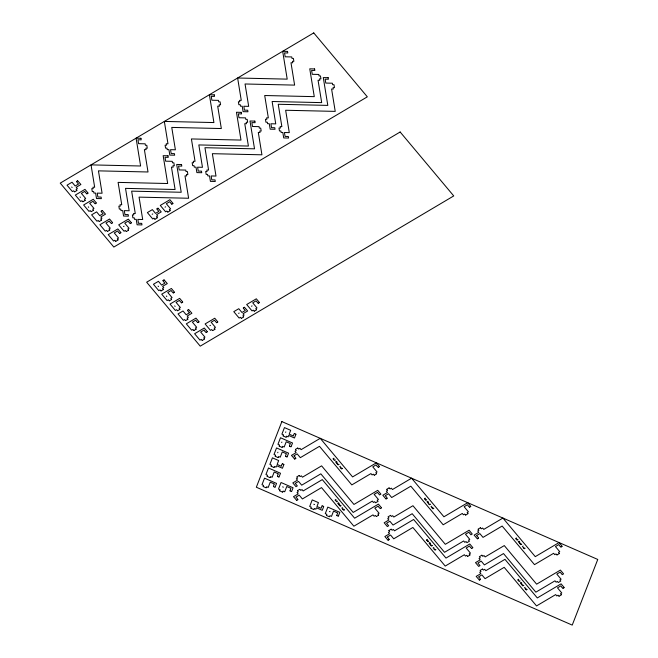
<?xml version="1.0" encoding="UTF-8"?>
<svg xmlns="http://www.w3.org/2000/svg" width="658" height="658" viewBox="0 0 658 658"><rect width="100%" height="100%" fill="white"/><g stroke="black" fill="none" stroke-linecap="round" stroke-linejoin="round"><path stroke-width="0.99" d="M334.025 460.032C334.692 461.307 335.128 459.087 335.325 460.041M341.189 468.562C341.93 469.911 342.168 467.575 342.489 468.586M339.832 505.78L340.367 506.249L340.449 505.492L341.124 505.805M429.131 504.341C429.97 505.763 430.011 503.271 430.422 504.39M427.429 541.147L427.947 541.633L428.045 540.884L428.72 541.197M432.545 508.445L433.079 508.897L433.161 508.149L433.836 508.453M431.179 545.663L431.714 546.115L431.796 545.367L432.479 545.671M434.601 549.652C435.563 551.256 435.357 548.451 435.892 549.743M516.711 539.675C517.558 541.254 517.624 538.565 518.002 539.766M520.453 544.232L520.996 544.684L521.095 543.944L521.753 544.248M518.751 581.047C519.425 582.322 519.812 580.109 520.05 581.055M525.915 589.576L526.458 590.045L526.54 589.288L527.214 589.601M337.784 464.425L338.278 464.959L338.401 464.211L339.076 464.515M336.082 501.231C336.97 502.827 336.937 500.088 337.373 501.33M523.875 548.221L524.36 548.756L524.484 548.007L525.166 548.311M522.51 585.439C523.431 587.043 523.332 584.263 523.801 585.53M343.246 509.777C344.002 511.34 344.257 508.724 344.537 509.876M425.381 499.817L425.874 500.351L425.997 499.603L426.672 499.907M263.167 486.344L263.537 485.398L261.983 484.724L264.524 478.177L276.549 483.416L275.11 487.126M267.123 476.178L267.485 475.232L265.931 474.558L268.48 468.002L280.505 473.25L279.058 476.96M271.071 466.012L271.441 465.066L269.887 464.392L272.428 457.836L278.655 460.551L277.141 464.433L281.287 466.242L281.525 465.634A1.81 1.472 28.2 0 1 281.994 464.433L282.224 463.824M275.192 456.101L275.562 455.147L274.008 454.472L276.549 447.925L288.574 453.173L287.135 456.874M279.148 445.935L279.51 444.981L277.956 444.306L280.505 437.759L292.53 443.007L291.083 446.708M283.096 435.76L283.466 434.815L281.912 434.14L284.453 427.593L290.671 430.307L289.166 434.181L293.312 435.991L293.6 435.267A1.81 1.472 28.2 0 1 293.97 434.305L294.249 433.581M277.717 452.729L277.915 452.219M281.673 442.563L281.871 442.053M285.621 432.396L285.819 431.887M266.276 487.701L266.646 486.755L268.201 487.438L270.241 482.182L274.386 483.992L274.156 484.592A1.81 1.472 28.2 0 0 273.687 485.793L273.448 486.402M270.232 477.535L270.594 476.589L272.149 477.272L274.197 472.016L278.342 473.826L278.104 474.426A1.81 1.472 28.2 0 0 277.635 475.627L277.405 476.236M274.18 467.369L274.55 466.423L276.105 467.106L276.64 465.724L282.446 468.257L283.886 464.548M278.301 457.458L278.671 456.504L280.226 457.187L282.266 451.931L286.411 453.74L286.131 454.464A1.81 1.472 28.2 0 0 285.761 455.426L285.473 456.15M282.257 447.292L282.619 446.338L284.174 447.021L286.222 441.765L290.367 443.574L290.079 444.298A1.81 1.472 28.2 0 0 289.709 445.26L289.43 445.984M286.205 437.118L286.575 436.172L288.13 436.854L288.665 435.473L294.471 438.006L295.911 434.305M279.683 490.687L280.053 489.733L278.499 489.059L281.048 482.511L293.065 487.759L291.626 491.46M282.792 492.044L283.162 491.09L284.717 491.773L286.765 486.517L290.91 488.326L289.972 490.736M310.872 508.075L311.242 507.129L309.688 506.454L312.229 499.899L318.447 502.613L316.942 506.495L321.088 508.305L322.025 505.887M313.981 509.432L314.351 508.486L315.906 509.169L316.44 507.787L322.247 510.32L323.687 506.611M326.458 515.28L326.829 514.334L325.274 513.659L327.816 507.112L339.841 512.352L338.401 516.061M329.568 516.637L329.938 515.691L331.492 516.374L333.532 511.118L337.677 512.927L336.74 515.337M334.099 458.98L333.458 459.235M337.135 462.673L336.509 462.895M336.156 500.269L335.49 500.524M339.224 503.929L338.582 504.184M425.413 498.879L424.772 499.101M428.506 502.523L427.848 502.761M427.461 540.169L426.828 540.391M430.562 543.804L429.896 544.051M516.736 538.737L516.135 538.96M519.836 542.381L519.203 542.628M518.817 580.002L518.183 580.249M521.86 583.687L521.268 583.917M76.567 181.411L77.562 180.818M74.699 191.815L76.863 190.532M86.971 193.83L87.966 193.238M82.998 201.71L85.162 200.427M95.27 203.733L96.265 203.141M91.297 211.613L93.461 210.33M101.151 211.078L102.154 210.486M99.292 221.475L101.455 220.191M111.564 223.49L112.559 222.898M107.591 231.377L109.754 230.094M123.498 226.566L124.082 226.22M130.35 223.597L131.345 223.004M156.917 208.8L157.912 208.216M119.863 233.393L120.858 232.8M152.171 214.286L152.755 213.94M165.068 207.147L165.651 206.801M171.919 204.177L172.914 203.585M126.369 231.484L128.532 230.201M115.89 241.272L118.053 239.997M155.049 219.204L157.213 217.921M167.946 212.057L170.109 210.782M162.97 280.505L163.965 279.913M161.103 290.902L163.266 289.627M173.375 292.925L174.378 292.333M169.402 300.805L171.565 299.522M181.674 302.828L182.677 302.236M177.701 310.708L179.864 309.424M187.563 310.165L188.558 309.581M185.696 320.569L187.859 319.286M197.968 322.584L198.971 321.992M193.995 330.464L196.158 329.189M209.902 325.661L210.486 325.315M216.753 322.691L217.749 322.099M243.32 307.895L244.315 307.302M206.267 332.487L207.27 331.895M238.583 313.381L239.167 313.035M251.479 306.241L252.063 305.896M258.323 303.272L259.326 302.68M212.781 330.571L214.944 329.296M202.294 340.367L204.457 339.084M241.453 318.291L243.616 317.016M254.35 311.152L256.513 309.869M295.491 449.348L297.655 448.065M294.792 459.062L295.787 458.47M335.539 461.916L336.353 461.431M297.548 490.638L299.711 489.355M339.635 466.802L340.449 466.316M296.84 500.343L297.844 499.751M378.375 467.295L379.378 466.703M374.402 475.175L376.565 473.892M337.595 503.197L338.409 502.72M341.683 508.083L342.497 507.606M386.846 489.215L389.01 487.94M386.147 498.929L387.143 498.336M380.423 508.585L381.426 507.992M376.45 516.464L378.613 515.181M426.894 501.783L427.708 501.297M388.894 530.504L391.058 529.221M430.99 506.668L431.796 506.183M388.195 540.21L389.191 539.626M469.73 507.162L470.725 506.57M465.749 515.041L467.912 513.766M428.942 543.072L429.756 542.587M433.038 547.95L433.852 547.472M478.169 529.073L480.332 527.798M477.469 538.787L478.465 538.195M471.778 548.451L472.773 547.859M467.805 556.331L469.96 555.048M518.216 541.641L519.03 541.156M480.217 570.363L482.38 569.08M522.312 546.527L523.126 546.041M479.517 580.068L480.521 579.476M561.052 547.02L562.047 546.428M557.079 554.9L559.242 553.617M520.272 582.93L521.078 582.445M524.36 587.808L525.174 587.331M563.1 588.31L564.103 587.717M559.127 596.189L561.29 594.906M336.954 461.924L336.156 462.311L336.345 462.845M335.934 499.545L335.136 499.932L335.325 500.467M339.01 503.214L338.187 503.617L338.393 504.135M516.563 537.989L515.749 538.392L515.946 538.91M519.631 541.649L518.833 542.036L519.014 542.57M518.611 579.27L517.813 579.657L517.994 580.2M425.233 498.131L424.435 498.517L424.624 499.052M521.679 582.939L520.881 583.325L521.07 583.86M428.309 501.791L427.486 502.202L427.692 502.712M427.289 539.412L426.466 539.823L426.672 540.341M430.357 543.08L429.567 543.442L429.74 544.001M341.313 467.78L340.959 467.69A0.946 0.765 28.2 0 0 340.704 467.632M432.701 507.655L432.372 507.573A0.946 0.765 28.2 0 0 432.051 507.499M339.989 504.999L339.627 504.916A0.946 0.765 28.2 0 0 339.339 504.842M343.369 509.07L343.007 508.971A0.946 0.765 28.2 0 0 342.752 508.914M520.618 543.442L520.256 543.352A0.946 0.765 28.2 0 0 519.968 543.286M526.079 588.795L525.717 588.713A0.946 0.765 28.2 0 0 525.429 588.639M333.886 458.264L333.096 458.626L333.269 459.185M77.693 180.794L80.893 184.495L76.238 187.259L77.364 188.599L76.114 189.339L76.887 190.261M171.771 204.202L169.641 201.759L166.318 203.733L170.603 208.849L169.361 209.589L170.134 210.511M74.519 191.823L73.622 190.82L72.372 191.56L67.026 185.186L72.018 182.225L75.177 186L78.508 184.026L77.915 183.319A1.81 1.472 28.2 0 1 77.134 182.389L76.542 181.682M86.84 193.855L86.075 193.057A1.81 1.472 28.2 0 1 85.285 192.12L84.693 191.412L81.37 193.386L85.655 198.502L84.413 199.242L85.186 200.164M158.043 208.191L161.243 211.892L156.588 214.648L157.706 215.989L156.464 216.729L157.237 217.65M167.765 212.073L166.861 211.07L165.619 211.81L160.272 205.428L169.92 199.711L172.947 203.322M82.85 201.735L81.913 200.723L80.671 201.463L75.325 195.081L84.972 189.364L87.999 192.975M95.089 203.75L94.374 202.952A1.81 1.472 28.2 0 1 93.584 202.022L92.992 201.315L89.669 203.281L93.954 208.405L92.712 209.145L93.485 210.067M102.286 210.461L105.486 214.163L100.83 216.918L101.949 218.267L100.707 218.999L101.48 219.928M154.893 219.221L153.964 218.209L152.722 218.95L147.376 212.575L152.368 209.614L155.527 213.389L158.858 211.415L156.884 209.071M91.141 211.637L90.212 210.618L88.97 211.358L83.624 204.983L93.272 199.267L96.298 202.878M130.21 223.621L128.071 221.178L124.749 223.152L129.034 228.268L127.784 229.009L128.557 229.93M99.103 221.491L98.207 220.479L96.965 221.22L91.618 214.845L96.611 211.884L99.769 215.659L103.1 213.694L102.607 213.102A1.81 1.472 28.2 0 1 101.62 211.934L101.126 211.341M111.416 223.514L110.766 222.832A1.81 1.472 28.2 0 1 109.779 221.664L109.286 221.072L105.963 223.046L110.248 228.161L109.006 228.902L109.779 229.823M126.221 231.501L125.291 230.489L124.041 231.229L118.703 224.855L128.351 219.13L131.37 222.741M107.402 231.386L106.506 230.382L105.264 231.123L99.917 224.748L109.565 219.024L112.584 222.634M119.731 233.417L119.057 232.735A1.81 1.472 28.2 0 1 118.078 231.567L117.585 230.974L114.262 232.948L118.547 238.064L117.305 238.805L118.078 239.726M115.734 241.297L114.805 240.285L113.563 241.025L108.216 234.643L117.864 228.926L120.883 232.537M164.105 279.889L167.297 283.59L162.641 286.353L163.768 287.694L162.518 288.434L163.291 289.356M258.142 303.289L256.052 300.854L252.721 302.828L257.015 307.944L255.765 308.684L256.538 309.605M160.955 290.926L160.026 289.915L158.775 290.655L153.429 284.272L158.422 281.32L161.588 285.095L164.911 283.121L164.319 282.414A1.81 1.472 28.2 0 1 163.538 281.484L162.945 280.777M173.227 292.95L172.478 292.144A1.81 1.472 28.2 0 1 171.697 291.214L171.105 290.507L167.774 292.481L172.067 297.597L170.817 298.337L171.59 299.258M244.455 307.278L247.647 310.979L242.991 313.743L244.118 315.083L242.868 315.824L243.641 316.745M254.218 311.176L253.272 310.165L252.022 310.905L246.676 304.522L256.324 298.806L259.351 302.417M169.221 300.821L168.325 299.809L167.074 300.55L161.728 294.175L171.376 288.459L174.403 292.07M181.526 302.844L180.777 302.047A1.81 1.472 28.2 0 1 179.996 301.117L179.404 300.41L176.073 302.376L180.366 307.5L179.116 308.232L179.889 309.161M188.69 309.556L191.889 313.257L187.234 316.013L188.361 317.353L187.111 318.094L187.884 319.015M241.272 318.308L240.376 317.304L239.125 318.044L233.779 311.662L238.772 308.709L241.938 312.484L245.261 310.51L243.296 308.166M177.553 310.732L176.624 309.712L175.373 310.453L170.027 304.078L179.675 298.362L182.702 301.964M216.605 322.716L214.475 320.273L211.152 322.247L215.437 327.363L214.195 328.103L214.969 329.025M185.548 320.586L184.618 319.574L183.368 320.314L178.022 313.94L183.014 310.979L186.181 314.754L189.504 312.78L189.011 312.196A1.81 1.472 28.2 0 1 188.032 311.028L187.538 310.436M197.787 322.601L197.17 321.926A1.81 1.472 28.2 0 1 196.191 320.759L195.697 320.166L192.366 322.14L196.66 327.256L195.41 327.997L196.183 328.918M212.624 330.596L211.695 329.584L210.453 330.324L205.107 323.942L214.755 318.225L217.782 321.836M193.863 330.489L192.917 329.477L191.667 330.217L186.321 323.835L195.969 318.118L198.996 321.729M206.119 332.512L205.469 331.829A1.81 1.472 28.2 0 1 204.49 330.661L203.988 330.069L200.665 332.043L204.959 337.159L203.709 337.899L204.482 338.821M202.113 340.383L201.216 339.38L199.966 340.112L194.62 333.738L204.268 328.021L207.295 331.632M297.794 448.04L298.74 449.06L299.982 448.32L301.109 449.661L320.24 438.327L352.589 476.927L376.376 462.829L379.403 466.44M378.227 467.32L377.577 466.637A1.81 1.472 28.2 0 1 376.598 465.469L376.096 464.877L372.773 466.851L377.067 471.967L375.817 472.707L376.59 473.628M294.644 459.078L291.461 455.385L296.116 452.622L294.998 451.281L296.24 450.541L295.467 449.62M374.221 475.191L373.325 474.179L372.074 474.92L370.947 473.579L351.816 484.913L319.467 446.321L300.336 457.655L297.177 453.88L293.846 455.854L294.34 456.438A1.81 1.472 28.2 0 1 295.327 457.614L295.82 458.198M389.141 487.915L390.087 488.927L391.337 488.187L392.456 489.536L411.587 478.193L443.936 516.793L467.723 502.696L470.75 506.306M469.541 507.178L468.924 506.504A1.81 1.472 28.2 0 1 467.945 505.336L467.451 504.744L464.12 506.718L468.414 511.834L467.164 512.574L467.937 513.495M385.958 498.937L382.816 495.252L387.472 492.488L386.345 491.148L387.595 490.407L386.822 489.486M465.601 515.066L464.671 514.054L463.421 514.795L462.294 513.446L443.171 524.788L410.822 486.188L391.691 497.522L388.524 493.747L385.201 495.721L385.695 496.313A1.81 1.472 28.2 0 1 386.674 497.481L387.167 498.073M299.842 489.33L300.788 490.35L302.038 489.61L303.157 490.95L322.288 479.616L354.637 518.208L378.424 504.118L381.451 507.721M380.275 508.601L379.625 507.918A1.81 1.472 28.2 0 1 378.646 506.75L378.153 506.158L374.821 508.132L379.115 513.248L377.865 513.988L378.638 514.918M480.463 527.774L481.409 528.785L482.659 528.045L483.786 529.394L502.918 518.052L535.267 556.652L559.053 542.554L562.072 546.165M296.692 500.368L293.509 496.667L298.173 493.911L297.046 492.562L298.296 491.822L297.523 490.901M376.302 516.481L375.373 515.469L374.122 516.209L372.996 514.869L353.872 526.203L321.515 487.603L302.392 498.945L299.226 495.17L295.894 497.135L296.396 497.728A1.81 1.472 28.2 0 1 297.375 498.896L297.868 499.488M560.904 547.045L560.254 546.362A1.81 1.472 28.2 0 1 559.267 545.194L558.774 544.602L555.451 546.576L559.736 551.692L558.494 552.432L559.267 553.353M477.321 538.803L474.138 535.11L478.794 532.347L477.667 531.006L478.917 530.266L478.144 529.345M556.923 554.924L555.994 553.913L554.752 554.653L553.625 553.304L534.493 564.638L502.144 526.046L483.013 537.38L479.846 533.605L476.524 535.579L477.017 536.163A1.81 1.472 28.2 0 1 477.996 537.339L478.489 537.923M391.189 529.197L392.135 530.216L393.385 529.476L394.512 530.817L413.635 519.483L445.992 558.083L469.779 543.985L472.798 547.588M471.597 548.459L470.972 547.793A1.81 1.472 28.2 0 1 469.993 546.617L469.499 546.033L466.177 547.999L470.462 553.123L469.22 553.863L469.993 554.784M388.039 540.234L384.864 536.533L389.52 533.778L388.393 532.437L389.643 531.697L388.87 530.767M467.649 556.355L466.719 555.336L465.477 556.076L464.351 554.735L445.219 566.069L412.87 527.477L393.739 538.812L390.572 535.036L387.249 537.01L387.743 537.594A1.81 1.472 28.2 0 1 388.722 538.762L389.215 539.354M482.52 569.055L483.465 570.075L484.707 569.335L485.834 570.675L504.966 559.341L537.315 597.941L561.101 583.843L564.128 587.446M562.952 588.326L562.302 587.652A1.81 1.472 28.2 0 1 561.323 586.475L560.83 585.891L557.499 587.857L561.792 592.981L560.542 593.713L561.315 594.643M479.369 580.093L476.186 576.392L480.842 573.636L479.723 572.295L480.965 571.555L480.192 570.626M558.979 596.214L558.05 595.194L556.8 595.934L555.673 594.593L536.541 605.928L504.192 567.336L485.069 578.67L481.903 574.895L478.572 576.86L479.065 577.453A1.81 1.472 28.2 0 1 480.052 578.621L480.546 579.213M294.463 433.474L295.861 434.107M285.983 437.216L283.154 435.974M290.828 446.798L289.536 446.231M282.043 447.391L279.214 446.149M286.904 456.973L285.531 456.356M278.071 457.549L275.25 456.307M282.438 463.725L283.837 464.359M273.958 467.468L271.129 466.218M278.803 477.05L277.487 476.466M269.969 477.626L267.164 476.376M274.88 487.224L273.506 486.607M291.371 491.551L290.038 490.958M266.046 487.8L263.225 486.55M282.586 492.143L279.765 490.909M322.239 505.788L323.637 506.421M313.759 509.531L310.93 508.28M338.146 516.152L336.797 515.543M329.313 516.727L326.541 515.51M282.627 486.862L283.359 487.175M313.817 504.25L314.54 504.571M329.403 511.455L330.127 511.776M519.614 543.302L520.19 543.993M523.02 547.374L523.604 548.065M521.662 584.592L522.246 585.283M525.076 588.663L525.652 589.354M428.284 503.444L428.868 504.135M431.697 507.515L432.281 508.206M430.34 544.734L430.916 545.424M433.745 548.805L434.329 549.496M336.937 463.577L337.513 464.268M340.351 467.649L340.926 468.34M158.093 286.123L158.512 286.617M166.392 296.018L166.811 296.519M174.691 305.921L175.11 306.422M338.985 504.867L339.569 505.558M342.399 508.93L342.983 509.629M71.689 187.028L72.109 187.522M79.988 196.923L80.399 197.425M88.287 206.826L88.698 207.328M523.381 547.357A0.946 0.765 28.2 0 1 523.612 547.448M522.016 584.575A0.946 0.765 28.2 0 1 522.255 584.666M428.638 503.428A0.946 0.765 28.2 0 1 428.876 503.518M430.694 544.717A0.946 0.765 28.2 0 1 430.932 544.808M434.107 548.78A0.946 0.765 28.2 0 1 434.338 548.879M337.291 463.561A0.946 0.765 28.2 0 1 337.529 463.651M281.871 421.581L256.34 487.233L572.23 625.1L597.76 559.448L281.871 421.581M313.743 32.9L60.24 183.121L113.834 247.054L367.329 96.833L313.743 32.9M400.146 131.995L146.652 282.216L200.238 346.149L453.74 195.928L400.146 131.995M299.193 475.495L296.692 476.976L297.605 478.062L296.363 478.802L297.49 480.143L292.826 482.906L295.993 486.681L297.326 485.892L295.212 483.375L298.543 481.401L301.709 485.176L320.833 473.842L353.19 512.442L372.313 501.108L373.44 502.449L374.69 501.709L375.603 502.794L378.095 501.322L377.182 500.228L378.432 499.488L374.139 494.372L377.47 492.398L379.576 494.915L380.908 494.125L377.741 490.35L353.955 504.447L321.606 465.856L302.474 477.19L301.348 475.849L300.106 476.581L299.193 475.495M390.539 515.362L388.047 516.843L388.96 517.928L387.71 518.668L388.837 520.017L384.182 522.773L387.34 526.548L388.672 525.758L386.567 523.242L389.89 521.276L393.056 525.051L412.188 513.709L444.537 552.309L463.668 540.975L464.787 542.315L466.037 541.575L466.95 542.669L469.45 541.189L468.529 540.095L469.779 539.354L465.494 534.238L468.817 532.264L470.931 534.79L472.255 534L469.096 530.225L445.31 544.314L412.953 505.722L393.829 517.056L392.703 515.716L391.452 516.456L390.539 515.362M481.862 555.22L479.369 556.701L480.282 557.787L479.04 558.527L480.159 559.876L475.504 562.631L478.67 566.406L480.003 565.617L477.889 563.1L481.22 561.134L484.378 564.909L503.51 553.567L535.859 592.167L554.99 580.833L556.117 582.174L557.367 581.433L558.28 582.527L560.772 581.047L559.859 579.953L561.11 579.213L556.816 574.097L560.139 572.123L562.253 574.64L563.585 573.858L560.419 570.083L536.632 584.172L504.283 545.581L485.152 556.915L484.025 555.574L482.783 556.314L481.862 555.22M287.53 51.414L282.677 51.308L287.201 79.133L237.628 78.006L241.264 100.378L239.545 100.337L239.783 101.801L238.377 101.768L238.854 104.688L240.252 104.712L240.491 106.177L242.218 106.218L243.098 111.663L247.951 111.77L247.696 110.215L244.463 110.141L243.83 106.251L248.683 106.357L245.047 83.985L294.62 85.112L290.984 62.74L292.703 62.781L292.465 61.317L293.871 61.35L293.394 58.43L291.996 58.398L291.757 56.942L285.185 56.794L284.552 52.903L287.785 52.977L287.53 51.414M314.598 68.934L309.754 68.819L314.277 96.644L264.705 95.517L268.341 117.889L266.613 117.848L266.852 119.312L265.454 119.279L265.922 122.199L267.329 122.232L267.559 123.688L269.286 123.729L270.175 129.174L275.019 129.281L274.773 127.726L271.532 127.652L270.907 123.762L275.751 123.877L272.116 101.497L321.688 102.623L318.053 80.251L319.772 80.292L319.541 78.828L320.94 78.861L320.462 75.941L319.064 75.909L318.826 74.453L312.254 74.305L311.621 70.414L314.853 70.488L314.598 68.934M328.136 77.685L323.284 77.578L327.807 105.395L278.235 104.268L281.871 126.649L280.152 126.607L280.39 128.063L278.984 128.039L279.461 130.95L280.859 130.983L281.098 132.447L282.825 132.48L283.705 137.933L288.558 138.04L288.303 136.486L285.07 136.412L284.437 132.521L289.29 132.628L285.654 110.256L335.226 111.383L331.591 89.011L333.31 89.044L333.071 87.588L334.478 87.621L334.001 84.701L332.603 84.668L332.364 83.212L325.792 83.064L325.159 79.166L328.391 79.24L328.136 77.685M214.245 94.851L209.392 94.736L213.916 122.561L164.344 121.434L167.979 143.806L166.252 143.765L166.49 145.229L165.092 145.196L165.561 148.116L166.968 148.149L167.206 149.605L168.925 149.646L169.813 155.091L174.666 155.206L174.411 153.643L171.179 153.569L170.545 149.679L175.39 149.794L171.754 127.413L221.327 128.54L217.691 106.168L219.418 106.209L219.18 104.745L220.578 104.778L220.109 101.858L218.703 101.834L218.464 100.37L211.892 100.222L211.259 96.331L214.492 96.405L214.245 94.851M241.313 112.362L236.461 112.247L240.984 140.072L191.412 138.945L195.048 161.317L193.329 161.284L193.559 162.74L192.161 162.707L192.638 165.627L194.036 165.66L194.274 167.116L196.002 167.157L196.882 172.602L201.735 172.717L201.48 171.154L198.247 171.088L197.614 167.19L202.467 167.305L198.831 144.933L248.403 146.051L244.76 123.679L246.487 123.72L246.248 122.265L247.655 122.289L247.178 119.378L245.779 119.345L245.541 117.881L238.969 117.733L238.336 113.842L241.568 113.916L241.313 112.362M254.852 121.113L249.999 121.006L254.523 148.831L204.951 147.705L208.586 170.077L206.859 170.035L207.097 171.499L205.699 171.467L206.176 174.386L207.574 174.411L207.813 175.875L209.532 175.916L210.42 181.361L215.273 181.468L215.018 179.914L211.786 179.84L211.152 175.949L215.997 176.056L212.361 153.684L261.933 154.811L258.298 132.439L260.025 132.48L259.787 131.016L261.185 131.049L260.716 128.129L259.31 128.096L259.071 126.64L252.499 126.492L251.866 122.602L255.098 122.676L254.852 121.113M140.935 138.287L136.083 138.18L140.606 165.997L91.034 164.878L94.67 187.25L92.951 187.209L93.181 188.673L91.783 188.64L92.26 191.552L93.658 191.585L93.897 193.049L95.616 193.082L96.504 198.535L101.357 198.642L101.102 197.087L97.869 197.013L97.236 193.123L102.089 193.23L98.445 170.858L148.017 171.985L144.382 149.613L146.109 149.646L145.87 148.19L147.269 148.223L146.8 145.303L145.393 145.27L145.163 143.814L138.583 143.666L137.95 139.776L141.19 139.85L140.935 138.287M168.004 155.798L163.159 155.691L167.675 183.516L118.103 182.389L121.746 204.761L120.019 204.72L120.258 206.184L118.851 206.151L119.328 209.071L120.727 209.104L120.965 210.56L122.692 210.601L123.572 216.046L128.425 216.153L128.17 214.598L124.938 214.524L124.304 210.634L129.157 210.749L125.522 188.369L175.094 189.496L171.458 167.124L173.177 167.165L172.939 165.701L174.345 165.734L173.868 162.814L172.47 162.781L172.232 161.325L165.66 161.177L165.026 157.287L168.259 157.361L168.004 155.798M181.542 164.558L176.689 164.451L181.213 192.268L131.641 191.141L135.277 213.521L133.558 213.48L133.788 214.936L132.39 214.903L132.867 217.823L134.265 217.856L134.503 219.32L136.231 219.353L137.111 224.806L141.964 224.913L141.709 223.358L138.476 223.284L137.843 219.394L142.696 219.501L139.06 197.129L188.624 198.255L184.988 175.875L186.716 175.916L186.477 174.46L187.875 174.493L187.407 171.573L186 171.541L185.77 170.085L179.19 169.928L178.557 166.038L181.797 166.112L181.542 164.558"/></g></svg>
